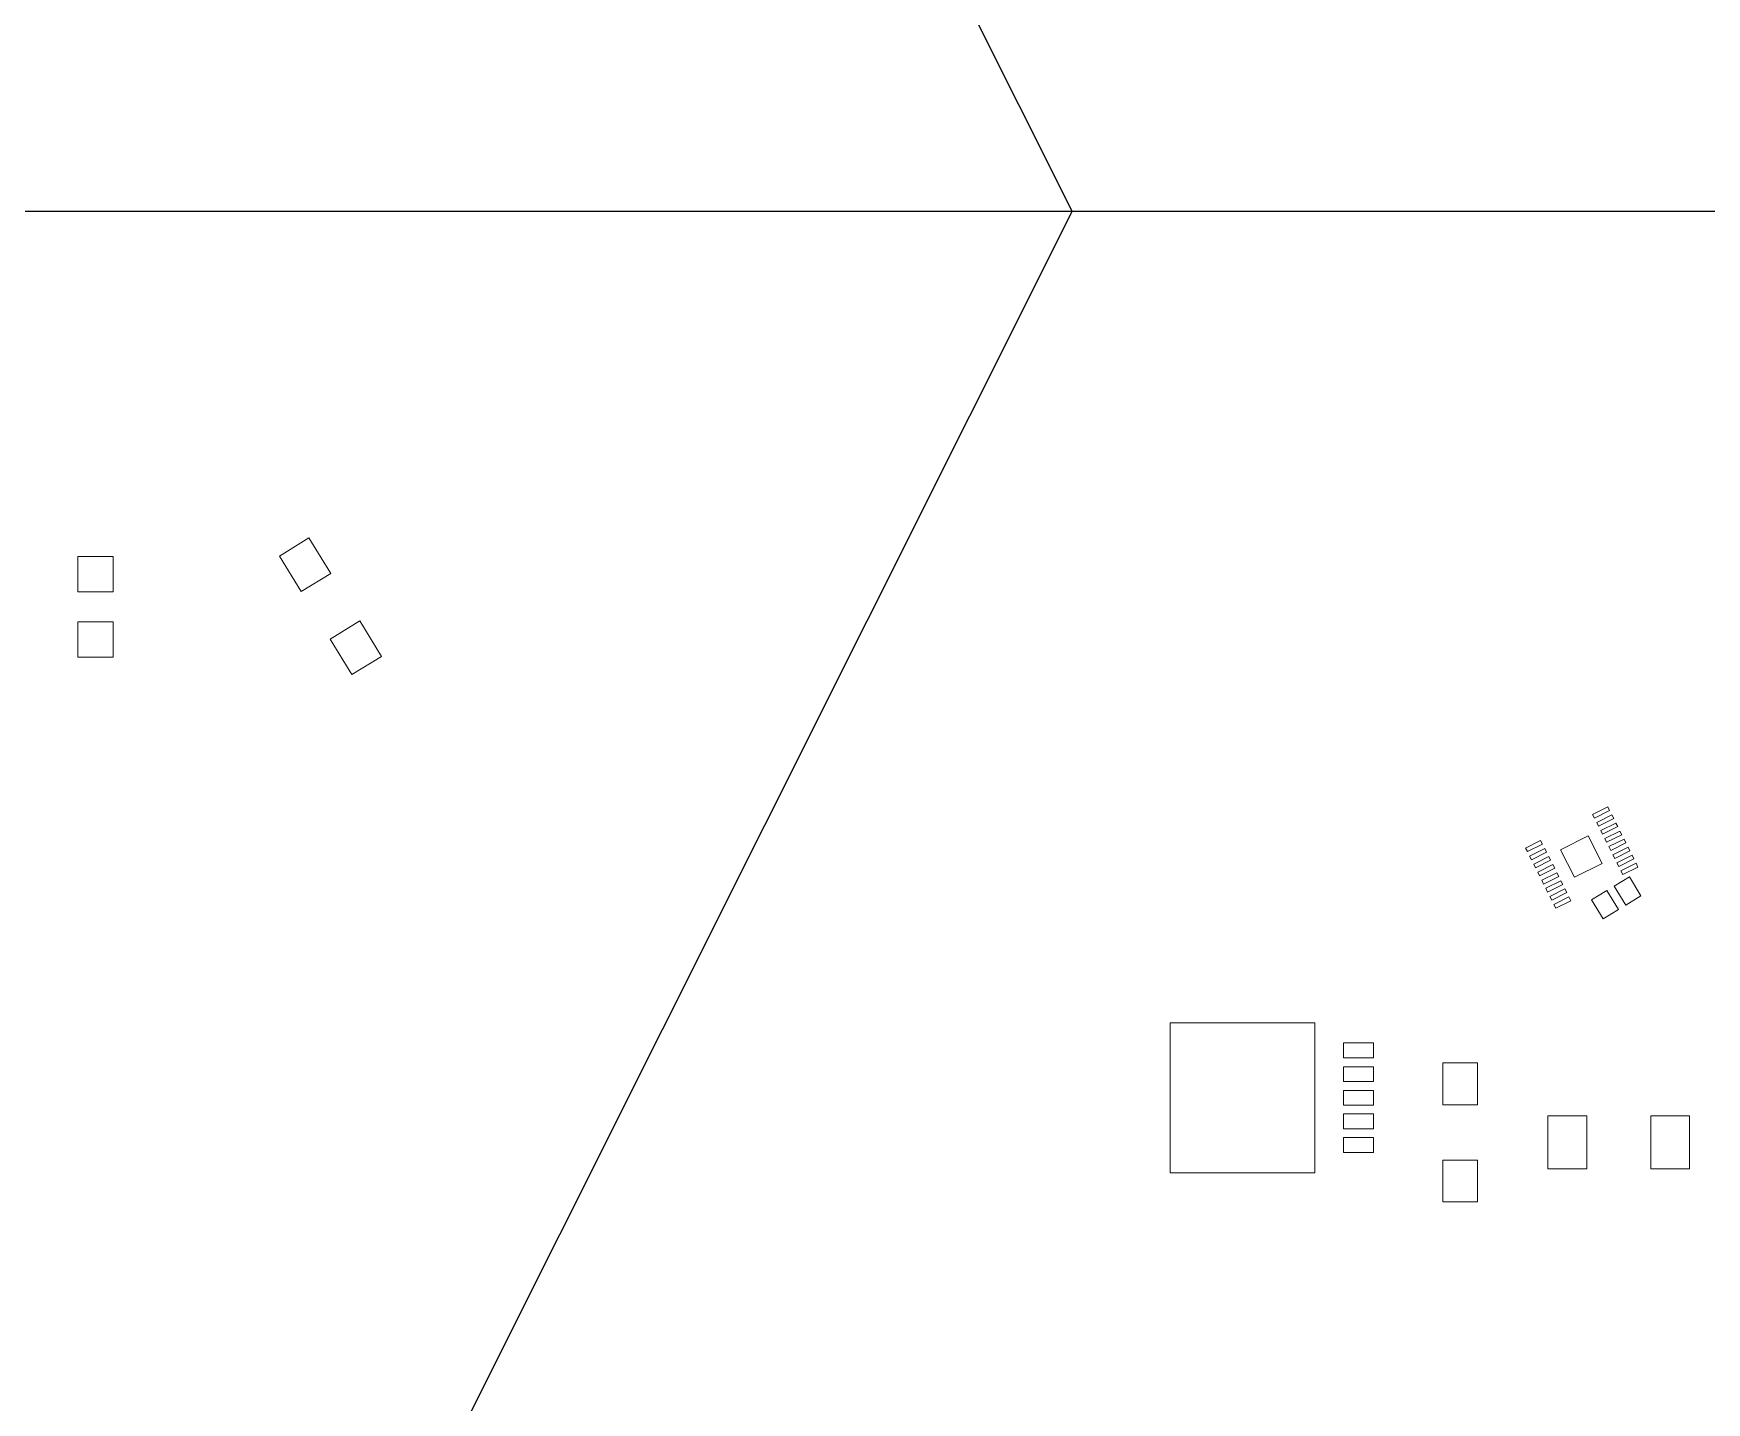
# Model space of a CAD drawing. Header units: inches. Extents: x 70 to 970, y -386 to 214.
# Drawn here: x 521.9 to 642.3, y 16.6 to 115.2 of the extents above; entities that cross this region are included whole.
import ezdxf

# ---------------------------------------------------------------- set-up
doc = ezdxf.new("R2010")
doc.units = ezdxf.units.IN
doc.header["$MEASUREMENT"] = 0

msp = doc.modelspace()

# ---------------------------------------------------------------- linework, layer by layer
at = {"color": 5}
for p in [(550.39, 194.62), (550.39, 10.06)]:
    msp.add_line(p, (596.6, 102.34), dxfattribs=at)
at = {"color": 4}
msp.add_line((956.6, 102.34), (116.6, 102.34), dxfattribs=at)
at = {"color": 1, "lineweight": 0}
for p, q in [((541.68, 78.86), (539.55, 77.55)), ((543.25, 76.3), (541.68, 78.86)), ((527.6, 77.52), (525.06, 77.52)), ((525.06, 77.52), (525.06, 74.98)), ((527.6, 74.98), (527.6, 77.52)), ((539.55, 77.55), (541.12, 74.99)), ((541.12, 74.99), (543.25, 76.3)), ((525.06, 74.98), (527.6, 74.98)), ((525.06, 72.82), (525.06, 70.28)), ((527.6, 72.82), (525.06, 72.82)), ((527.6, 70.28), (527.6, 72.82)), ((545.34, 72.89), (543.21, 71.58)), ((546.91, 70.33), (545.34, 72.89)), ((543.21, 71.58), (544.77, 69.03)), ((525.06, 70.28), (527.6, 70.28)), ((544.77, 69.03), (546.91, 70.33)), ((635.15, 59.51), (634.06, 58.96)), ((634.2, 58.7), (635.28, 59.24)), ((635.28, 59.24), (635.15, 59.51)), ((634.06, 58.96), (634.2, 58.7)), ((635.44, 58.93), (634.36, 58.38)), ((634.36, 58.38), (634.49, 58.12)), ((634.49, 58.12), (635.58, 58.66)), ((635.73, 58.34), (634.65, 57.8)), ((634.65, 57.8), (634.78, 57.53)), ((634.78, 57.53), (635.87, 58.08)), ((635.58, 58.66), (635.44, 58.93)), ((635.87, 58.08), (635.73, 58.34)), ((630.32, 57.09), (629.24, 56.54)), ((630.32, 57.09), (629.24, 56.54)), ((629.37, 56.28), (630.46, 56.82)), ((629.37, 56.28), (630.46, 56.82)), ((630.46, 56.82), (630.32, 57.09)), ((630.46, 56.82), (630.32, 57.09)), ((633.75, 57.42), (631.76, 56.42)), ((634.74, 55.43), (633.75, 57.42)), ((636.02, 57.76), (634.94, 57.22)), ((634.94, 57.22), (635.07, 56.95)), ((635.07, 56.95), (636.16, 57.5)), ((636.32, 57.18), (635.23, 56.64)), ((635.23, 56.64), (635.36, 56.37)), ((635.36, 56.37), (636.45, 56.92)), ((636.61, 56.6), (635.52, 56.06)), ((636.16, 57.5), (636.02, 57.76)), ((636.45, 56.92), (636.32, 57.18)), ((636.74, 56.33), (636.61, 56.6)), ((629.24, 56.54), (629.37, 56.28)), ((629.24, 56.54), (629.37, 56.28)), ((630.61, 56.51), (629.53, 55.96)), ((630.61, 56.51), (629.53, 55.96)), ((629.53, 55.96), (629.66, 55.7)), ((629.53, 55.96), (629.66, 55.7)), ((629.66, 55.7), (630.75, 56.24)), ((629.66, 55.7), (630.75, 56.24)), ((630.91, 55.93), (629.82, 55.38)), ((630.91, 55.93), (629.82, 55.38)), ((629.95, 55.12), (631.04, 55.66)), ((629.95, 55.12), (631.04, 55.66)), ((630.75, 56.24), (630.61, 56.51)), ((630.75, 56.24), (630.61, 56.51)), ((631.04, 55.66), (630.91, 55.93)), ((631.04, 55.66), (630.91, 55.93)), ((631.76, 56.42), (632.75, 54.44)), ((632.75, 54.44), (634.74, 55.43)), ((635.52, 56.06), (635.65, 55.79)), ((635.65, 55.79), (636.74, 56.33)), ((636.9, 56.02), (635.81, 55.48)), ((635.81, 55.48), (635.94, 55.21)), ((635.94, 55.21), (637.03, 55.75)), ((637.19, 55.44), (636.1, 54.89)), ((637.03, 55.75), (636.9, 56.02)), ((637.32, 55.17), (637.19, 55.44)), ((629.82, 55.38), (629.95, 55.12)), ((629.82, 55.38), (629.95, 55.12)), ((631.2, 55.35), (630.11, 54.8)), ((631.2, 55.35), (630.11, 54.8)), ((630.11, 54.8), (630.24, 54.54)), ((630.11, 54.8), (630.24, 54.54)), ((630.24, 54.54), (631.33, 55.08)), ((630.24, 54.54), (631.33, 55.08)), ((631.49, 54.76), (630.4, 54.22)), ((631.49, 54.76), (630.4, 54.22)), ((630.4, 54.22), (630.53, 53.95)), ((630.4, 54.22), (630.53, 53.95)), ((630.53, 53.95), (631.62, 54.5)), ((630.53, 53.95), (631.62, 54.5)), ((631.78, 54.18), (630.69, 53.64)), ((631.78, 54.18), (630.69, 53.64)), ((631.33, 55.08), (631.2, 55.35)), ((631.33, 55.08), (631.2, 55.35)), ((631.62, 54.5), (631.49, 54.76)), ((631.62, 54.5), (631.49, 54.76)), ((631.91, 53.92), (631.78, 54.18)), ((631.91, 53.92), (631.78, 54.18)), ((636.71, 54.47), (635.6, 53.79)), ((636.1, 54.89), (636.24, 54.63)), ((636.24, 54.63), (637.32, 55.17)), ((637.54, 53.11), (636.71, 54.47)), ((630.69, 53.64), (630.82, 53.37)), ((630.69, 53.64), (630.82, 53.37)), ((630.82, 53.37), (631.91, 53.92)), ((630.82, 53.37), (631.91, 53.92)), ((632.07, 53.6), (630.98, 53.06)), ((632.07, 53.6), (630.98, 53.06)), ((630.98, 53.06), (631.12, 52.79)), ((630.98, 53.06), (631.12, 52.79)), ((631.12, 52.79), (632.2, 53.34)), ((631.12, 52.79), (632.2, 53.34)), ((632.36, 53.02), (631.27, 52.48)), ((632.36, 53.02), (631.27, 52.48)), ((632.2, 53.34), (632.07, 53.6)), ((632.2, 53.34), (632.07, 53.6)), ((632.49, 52.75), (632.36, 53.02)), ((632.49, 52.75), (632.36, 53.02)), ((635.09, 53.48), (633.98, 52.8)), ((635.92, 52.12), (635.09, 53.48)), ((635.6, 53.79), (636.44, 52.43)), ((636.44, 52.43), (637.54, 53.11)), ((631.27, 52.48), (631.41, 52.21)), ((631.27, 52.48), (631.41, 52.21)), ((631.41, 52.21), (632.49, 52.75)), ((631.41, 52.21), (632.49, 52.75)), ((633.98, 52.8), (634.82, 51.44)), ((634.82, 51.44), (635.92, 52.12)), ((603.67, 43.97), (603.67, 33.17)), ((614.08, 43.97), (603.67, 43.97)), ((614.08, 33.17), (614.08, 43.97)), ((616.13, 42.51), (616.13, 41.44)), ((618.29, 42.51), (616.13, 42.51)), ((618.29, 41.44), (618.29, 42.51)), ((616.13, 41.44), (618.29, 41.44)), ((625.77, 41.07), (623.27, 41.07)), ((623.27, 41.07), (623.27, 38.07)), ((625.77, 38.07), (625.77, 41.07)), ((616.13, 40.8), (616.13, 39.74)), ((618.29, 40.8), (616.13, 40.8)), ((616.13, 39.74), (618.29, 39.74)), ((618.29, 39.74), (618.29, 40.8)), ((616.13, 39.1), (616.13, 38.03)), ((618.29, 39.1), (616.13, 39.1)), ((618.29, 38.03), (618.29, 39.1)), ((616.13, 38.03), (618.29, 38.03)), ((616.13, 37.4), (616.13, 36.33)), ((618.29, 37.4), (616.13, 37.4)), ((618.29, 36.33), (618.29, 37.4)), ((623.27, 38.07), (625.77, 38.07)), ((616.13, 36.33), (618.29, 36.33)), ((633.64, 37.26), (630.84, 37.26)), ((630.84, 37.26), (630.84, 33.46)), ((633.64, 33.46), (633.64, 37.26)), ((641.04, 37.26), (638.24, 37.26)), ((638.24, 37.26), (638.24, 33.46)), ((641.04, 33.46), (641.04, 37.26)), ((616.13, 35.7), (616.13, 34.63)), ((618.29, 35.7), (616.13, 35.7)), ((618.29, 34.63), (618.29, 35.7)), ((616.13, 34.63), (618.29, 34.63)), ((625.77, 34.07), (623.27, 34.07)), ((623.27, 34.07), (623.27, 31.07)), ((625.77, 31.07), (625.77, 34.07)), ((603.67, 33.17), (614.08, 33.17)), ((630.84, 33.46), (633.64, 33.46)), ((638.24, 33.46), (641.04, 33.46)), ((623.27, 31.07), (625.77, 31.07))]:
    msp.add_line(p, q, dxfattribs=at)

doc.saveas('drawing.dxf')
